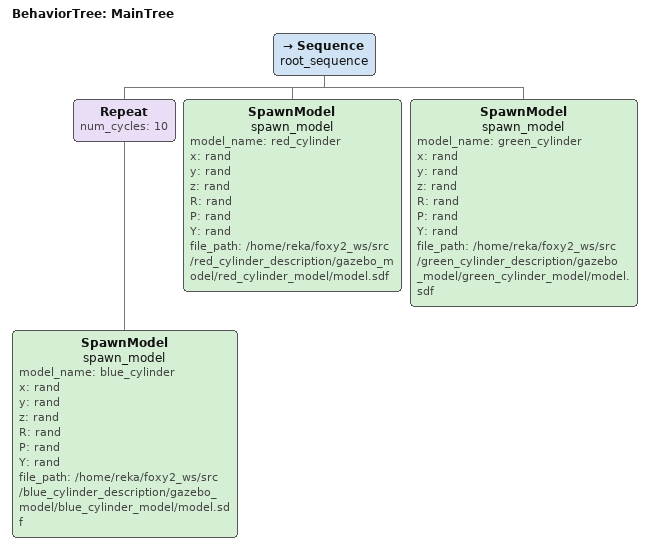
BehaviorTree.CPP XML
<root main_tree_to_execute = "MainTree" >

<BehaviorTree ID="MainTree">
        <Sequence name="root_sequence">
          <Repeat num_cycles = "10">
            <SpawnModel   name="spawn_model" model_name="blue_cylinder"  x="rand" y="rand" z="rand" R="rand" P="rand" Y="rand" file_path="/home/reka/foxy2_ws/src/blue_cylinder_description/gazebo_model/blue_cylinder_model/model.sdf" />
          </Repeat>
            <SpawnModel   name="spawn_model" model_name="red_cylinder" x="rand" y="rand" z="rand" R="rand" P="rand" Y="rand" file_path="/home/reka/foxy2_ws/src/red_cylinder_description/gazebo_model/red_cylinder_model/model.sdf" />
            <SpawnModel   name="spawn_model" model_name="green_cylinder" x="rand" y="rand" z="rand" R="rand" P="rand" Y="rand" file_path="/home/reka/foxy2_ws/src/green_cylinder_description/gazebo_model/green_cylinder_model/model.sdf" />

        </Sequence>
     </BehaviorTree>

     <!-- the BT executor don't require this, but Groot does -->
    <TreeNodeModel>
        <Action ID="SpawnModel">
            <input_port name="model_name" type="std::string" />
        </Action>
    </TreeNodeModel>

 </root>
